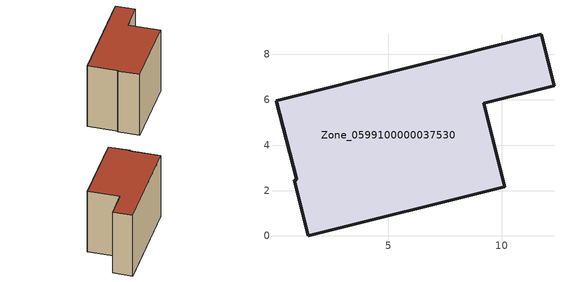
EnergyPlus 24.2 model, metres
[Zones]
Zone_0599100000037530
 floor ground (C_G): 0.06,5.96 11.73,8.89 12.3,6.62 9.21,5.85 10.12,2.16 1.48,0 0.86,2.46 0.97,2.48 z0
 wall outside (C_F): 0.86,2.46 1.48,0 10.12,2.16 9.21,5.85 12.3,6.62 11.73,8.89 0.06,5.96 0.97,2.48 0.86,2.46 z0:8.35
 roof outside (C_R): 0.06,5.96 0.97,2.48 0.86,2.46 1.48,0 10.12,2.16 9.21,5.85 12.3,6.62 11.73,8.89 z8.35
[BUILDING]
Pand.0599100000037530: North Axis=0; Terrain=City; Loads Convergence Tolerance Value=0.04; Temperature Convergence Tolerance Value=0.4; Solar Distribution=FullExterior; Maximum Number of Warmup Days=25; Minimum Number of Warmup Days=1
[Site:Location]
Rotterdam.The.Hague.AP_ZH_NLD Design_Conditions: Latitude=51.96; Longitude=4.45; Time Zone=1; Elevation=-4.5
[SITE:GROUNDTEMPERATURE:BUILDINGSURFACE]
18, 18, 18, 18, 18, 18, 18, 18, 18, 18, 18, 18
[MATERIAL] Thermal Absorptance=0.9; Solar Absorptance=0.7; Visible Absorptance=0.7
Name | Roughness | Thickness | Conductivity | Density | Specific Heat
G.TC.1975-1991 | MediumSmooth | 0.15 | 0.288461 | 540 | 1210
F.TC.1975-1991 | Rough | 0.3 | 0.230769 | 1920 | 840
R.TC.1975-1991 | MediumRough | 0.2 | 0.153846 | 1500 | 1000
[CONSTRUCTION]
C_G: G.TC.1975-1991
C_F: F.TC.1975-1991
C_R: R.TC.1975-1991
[ZONE]
Zone_0599100000037530: Type=1; Multiplier=1; Ceiling Height=Autocalculate; Volume=Autocalculate; Floor Area=autocalculate; Part of Total Floor Area=Yes
[ZONEINFILTRATION:DESIGNFLOWRATE]
Infil_Zone_0599100000037530: Zone or ZoneList or Space or SpaceList=Zone_0599100000037530; Schedule=AlwaysOn; Design Flow Rate Calculation Method=Flow/Area; Flow Rate per Floor Area=0.003; Constant Term Coefficient=1; Temperature Term Coefficient=0; Velocity Term Coefficient=0; Velocity Squared Term Coefficient=0
[HVACTEMPLATE:ZONE:IDEALLOADSAIRSYSTEM]
Zone_0599100000037530: Maximum Heating Supply Air Temperature=50; Minimum Cooling Supply Air Temperature=13; Maximum Heating Supply Air Humidity Ratio=0.0156; Minimum Cooling Supply Air Humidity Ratio=0.0077; Heating Limit=NoLimit; Cooling Limit=NoLimit; Dehumidification Control Type=ConstantSensibleHeatRatio; Cooling Sensible Heat Ratio=0.7; Dehumidification Setpoint=60; Humidification Control Type=None; Humidification Setpoint=30; Outdoor Air Method=None; Outdoor Air Flow Rate per Person=0.00944; Outdoor Air Flow Rate per Zone Floor Area=0; Outdoor Air Flow Rate per Zone=0; Demand Controlled Ventilation Type=None; Outdoor Air Economizer Type=NoEconomizer; Heat Recovery Type=None; Sensible Heat Recovery Effectiveness=0.7; Latent Heat Recovery Effectiveness=0.65
[ZONECONTROL:THERMOSTAT]
ThermostatControl_Zone_0599100000037530: Zone or ZoneList=Zone_0599100000037530; Control Type Schedule=DualSetpointControlType; Control 1=Thermostat_Zone_0599100000037530; Temperature Difference Between Cutout And Setpoint=0
[THERMOSTATSETPOINT:DUALSETPOINT]
Thermostat_Zone_0599100000037530: Heating Setpoint Temperature Schedule=HeatingSetpoint_Zone_0599100000037530; Cooling Setpoint Temperature Schedule=CoolingSetpoint_Zone_0599100000037530
[SCHEDULE:COMPACT]
HeatingSetpoint_Zone_0599100000037530: Through: 12/31, For: AllDays, Until: 24:00, 21
CoolingSetpoint_Zone_0599100000037530: Through: 12/31, For: AllDays, Until: 24:00, 24
DualSetpointControlType: Through: 12/31, For: AllDays, Until: 24:00, 4
AlwaysOn: Through: 12/31, For: AllDays, Until: 24:00, 1
